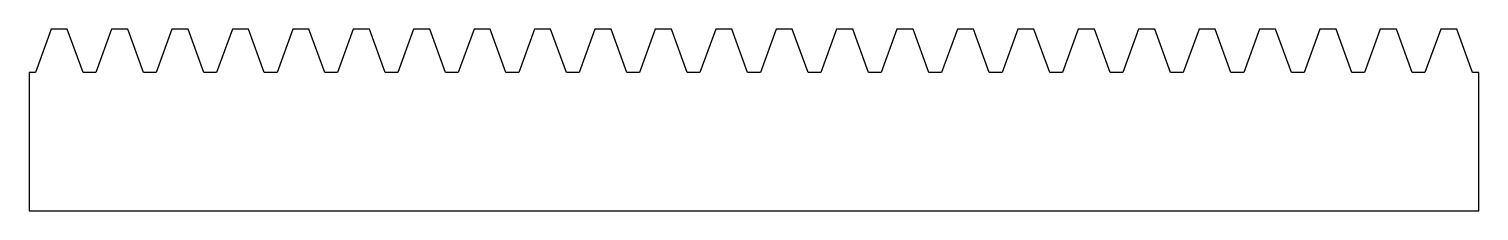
# Model space of a CAD drawing. Header units: millimetres. Extents: x -160 to 160, y 0 to 40.
import ezdxf

# ---------------------------------------------------------------- set-up
doc = ezdxf.new("R2010")
doc.units = ezdxf.units.MM
doc.layers.add('1', color=7, linetype='Continuous')

msp = doc.modelspace()

# ---------------------------------------------------------------- linework, layer by layer
at = {"layer": '1'}
msp.add_lwpolyline([(159.59, 30.48), (158.19, 30.48), (154.73, 40), (151.16, 40), (147.69, 30.48), (144.89, 30.48), (141.43, 40), (137.86, 40), (134.39, 30.48), (131.6, 30.48), (128.13, 40), (124.56, 40), (121.09, 30.48), (118.3, 30.48), (114.83, 40), (111.26, 40), (107.79, 30.48), (105, 30.48), (101.53, 40), (97.96, 40), (94.49, 30.48), (91.7, 30.48), (88.23, 40), (84.66, 40), (81.2, 30.48), (78.4, 30.48), (74.93, 40), (71.36, 40), (67.9, 30.48), (65.1, 30.48), (61.63, 40), (58.06, 40), (54.6, 30.48), (51.8, 30.48), (48.33, 40), (44.76, 40), (41.3, 30.48), (38.5, 30.48), (35.03, 40), (31.46, 40), (28, 30.48), (25.2, 30.48), (21.73, 40), (18.17, 40), (14.7, 30.48), (11.9, 30.48), (8.43, 40), (4.87, 40), (1.4, 30.48), (-1.4, 30.48), (-4.87, 40), (-8.43, 40), (-11.9, 30.48), (-14.7, 30.48), (-18.17, 40), (-21.73, 40), (-25.2, 30.48), (-28, 30.48), (-31.46, 40), (-35.03, 40), (-38.5, 30.48), (-41.3, 30.48), (-44.76, 40), (-48.33, 40), (-51.8, 30.48), (-54.6, 30.48), (-58.06, 40), (-61.63, 40), (-65.1, 30.48), (-67.9, 30.48), (-71.36, 40), (-74.93, 40), (-78.4, 30.48), (-81.2, 30.48), (-84.66, 40), (-88.23, 40), (-91.7, 30.48), (-94.49, 30.48), (-97.96, 40), (-101.53, 40), (-105, 30.48), (-107.79, 30.48), (-111.26, 40), (-114.83, 40), (-118.3, 30.48), (-121.09, 30.48), (-124.56, 40), (-128.13, 40), (-131.6, 30.48), (-134.39, 30.48), (-137.86, 40), (-141.43, 40), (-144.89, 30.48), (-147.69, 30.48), (-151.16, 40), (-154.73, 40), (-158.19, 30.48), (-159.59, 30.48), (-159.59, 0), (159.59, 0)], close=True, dxfattribs=at)

doc.saveas('drawing.dxf')
